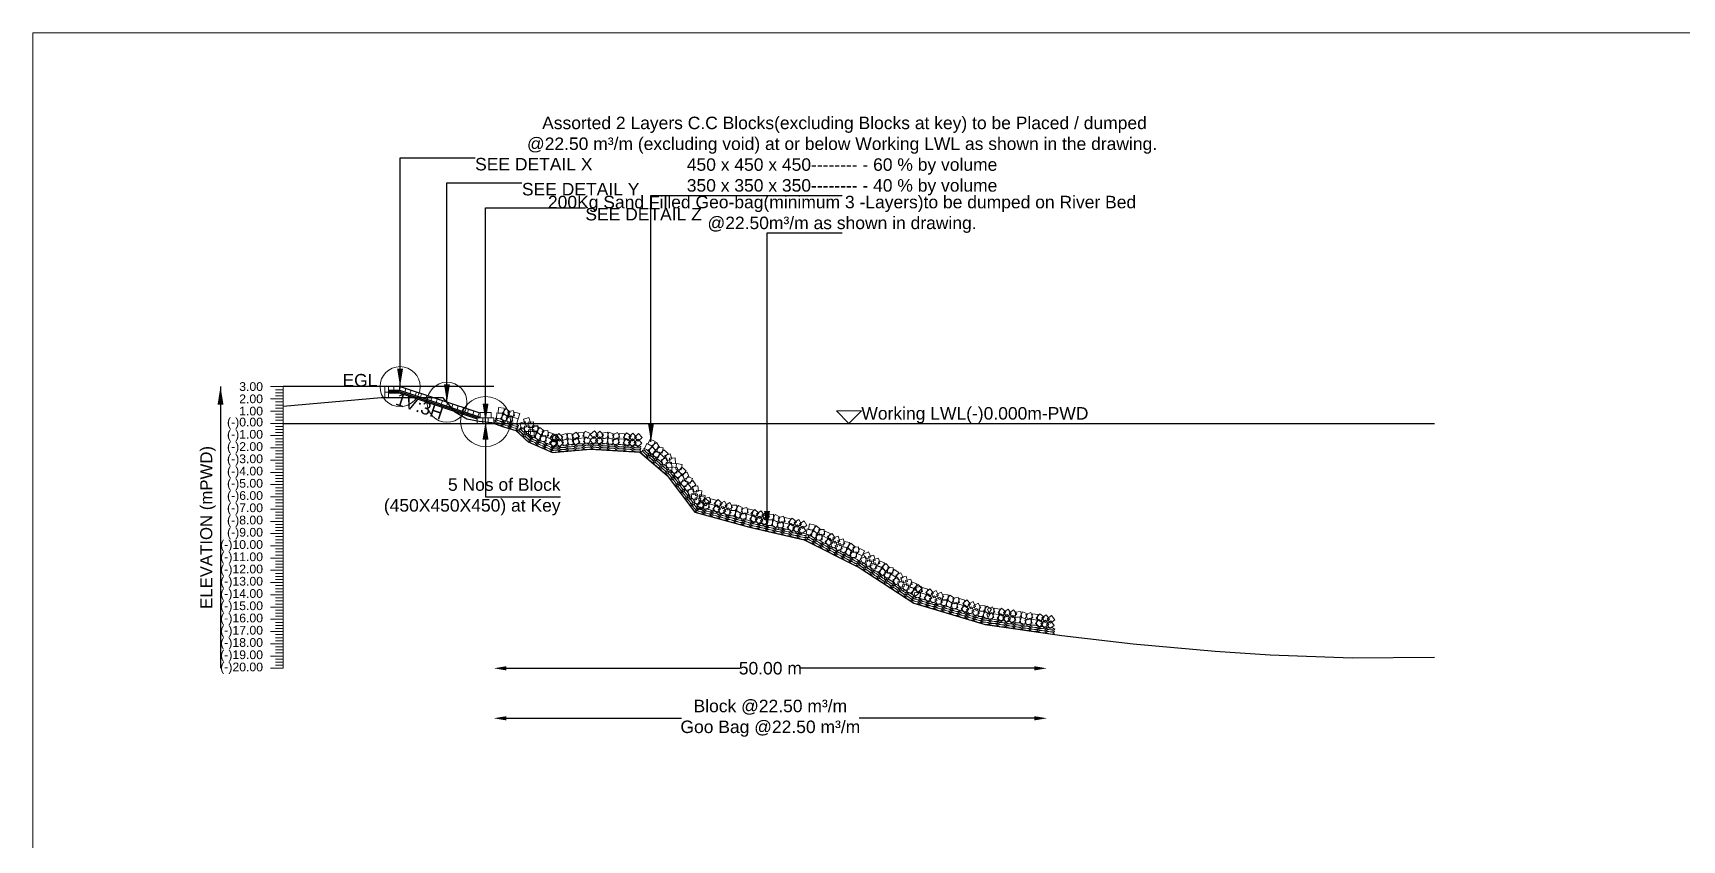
# Model space of a CAD drawing. Header units: inches. Extents: x 89000 to 845017, y -7071 to 0.
# Drawn here: x 655000 to 661595, y -3229 to 0 of the extents above; entities that cross this region are included whole.
import ezdxf

# ---------------------------------------------------------------- set-up
doc = ezdxf.new("R2010")
doc.units = ezdxf.units.IN
doc.header["$LTSCALE"] = 7
doc.header["$MEASUREMENT"] = 0
doc.header["$PDMODE"] = 3
for name, color, linetype, lineweight in [('Cross Section Labels', 7, 'Continuous', 9), ('Existing_Bed_Level for Xsection', 7, 'Continuous', 25), ('Long Section Labels', 7, 'Continuous', 9)]:
    doc.layers.add(name, color=color, linetype=linetype, lineweight=lineweight)
doc.styles.get("Standard").update_dxf_attribs({"font": 'arial.ttf'})
doc.dimstyles.new('Appron Lebeling Style', dxfattribs={"dimtxt": 50, "dimasz": 50, "dimexe": 0.18, "dimexo": 0.0625, "dimgap": 0.09, "dimtad": 0, "dimtih": 1, "dimtoh": 1, "dimdec": 4, "dimzin": 0, "dimdsep": 46, "dimtxsty": 'Standard', "dimcen": 0.09, "dimse1": 1, "dimse2": 1, "dimadec": 0, "dimazin": 0, "dimtfac": 1, "dimtdec": 4, "dimtofl": 0, "dimtmove": 0, "dimatfit": 3, "dimfxl": 1, "dimtolj": 1, "dimtzin": 0, "dimarcsym": 0})
doc.dimstyles.get("Standard").update_dxf_attribs({"dimtxt": 0.18, "dimasz": 0.18, "dimexe": 0.18, "dimexo": 0.0625, "dimgap": 0.09, "dimtad": 0, "dimtih": 1, "dimtoh": 1, "dimdec": 4, "dimzin": 0, "dimdsep": 46, "dimtxsty": 'Standard', "dimcen": 0.09, "dimadec": 0, "dimazin": 0, "dimtfac": 1, "dimtdec": 4, "dimtofl": 0, "dimtmove": 0, "dimatfit": 3, "dimfxl": 1, "dimtolj": 1, "dimtzin": 0, "dimarcsym": 0})

# ---------------------------------------------------------------- blocks, each defined once
blk = doc.blocks.new('*D331')
at = {"layer": 'Cross Section Labels', "color": 0, "lineweight": -2, "transparency": 16777216}
for p, q in [((656893, -2542.1), (657826.4, -2542.1)), ((659004.9, -2542.1), (658071.6, -2542.1))]:
    blk.add_line(p, q, dxfattribs=at)
at = {"layer": 'Cross Section Labels', "color": 0, "transparency": 16777216}
for points in [[(656893, -2533.8), (656893, -2550.5), (656843, -2542.1)], [(659004.9, -2533.8), (659004.9, -2550.5), (659054.9, -2542.1)]]:
    blk.add_solid(points, dxfattribs=at)
at = {"layer": 'Defpoints', "color": 0, "transparency": 16777216}
for p in [(656843, -1562.1), (659054.9, -2402.5), (659054.9, -2542.1)]:
    blk.add_point(p, dxfattribs=at)
at = {"layer": 'Cross Section Labels', "color": 0, "transparency": 16777216, "insert": (657949, -2542.1), "char_height": 50, "attachment_point": 5}
blk.add_mtext('\\A1;50.00 m', dxfattribs=at)
blk = doc.blocks.new('*D332')
at = {"layer": 'Cross Section Labels', "color": 0, "lineweight": -2, "transparency": 16777216}
for p, q in [((656893, -2742.1), (657593.4, -2742.1)), ((659004.9, -2742.1), (658304.6, -2742.1))]:
    blk.add_line(p, q, dxfattribs=at)
at = {"layer": 'Cross Section Labels', "color": 0, "transparency": 16777216}
for points in [[(656893, -2733.8), (656893, -2750.5), (656843, -2742.1)], [(659004.9, -2733.8), (659004.9, -2750.5), (659054.9, -2742.1)]]:
    blk.add_solid(points, dxfattribs=at)
at = {"layer": 'Defpoints', "color": 0, "transparency": 16777216}
for p in [(656843, -1562.1), (659054.9, -2402.5), (659054.9, -2742.1)]:
    blk.add_point(p, dxfattribs=at)
at = {"layer": 'Cross Section Labels', "color": 0, "transparency": 16777216, "insert": (657949, -2742.1), "char_height": 50, "attachment_point": 5}
blk.add_mtext('\\A1;Block @22.50 m³/m ^JGoo Bag @22.50 m³/m ', dxfattribs=at)

msp = doc.modelspace()

# ---------------------------------------------------------------- linework, layer by layer
at = {"layer": 'Cross Section Labels'}
for points in [[(655000, 0), (665000, 0), (665000, -7071), (655000, -7071)], [(658263.02198, -1562.14), (658313.02198, -1512.14), (658213.02198, -1512.14)]]:
    msp.add_lwpolyline(points, close=True, dxfattribs=at)
for centre, radius in [((656468.17198, -1415.14), 80), ((656655.59698, -1477.615), 80), ((656809.94698, -1554.79), 100)]:
    msp.add_circle(centre, radius, dxfattribs=at)
at = {"layer": 'Existing_Bed_Level for Xsection'}
for points in [[(656843.02198, -1415.14), (656000, -1415.14)], [(656787.89698, -1521.715), (656470.43505, -1415.89436), (656468.17198, -1415.14), (656465.7865, -1415.14), (656421.6865, -1415.14)], [(656421.6865, -1429.84), (656465.7865, -1429.84), (656787.89698, -1537.21016)], [(656421.6865, -1434.74), (656464.99134, -1434.74), (656781.04134, -1540.09)], [(656421.6865, -1439.64), (656464.19618, -1439.64), (656776.87198, -1543.86527)], [(656000, -1493.687), (656392.09926, -1458.995), (656637.17202, -1458.505), (656686.17371, -1514.316), (656735.19683, -1544.01), (656784.19852, -1552.83), (656833.22165, -1558.71), (656882.22334, -1575.86), (656931.24646, -1590.56), (656980.24815, -1636.13), (657078.27297, -1678.76), (657230.04561, -1665.04), (657427.40632, -1676.8), (657536.96234, -1770.39), (657646.51952, -1917.39), (657865.63671, -1977.17), (658084.75687, -2027.64), (658303.87931, -2138.87), (658523.00352, -2280.97), (658807.75163, -2366.23), (659114.88407, -2411.31), (659399.51215, -2444.14), (659728.2061, -2473.05), (659947.33607, -2488.24), (660276.03182, -2500), (660604.72838, -2497.06)], [(656000, -1562.14), (660604.72838, -1562.14)]]:
    msp.add_lwpolyline(points, dxfattribs=at)
at = {"layer": 'Long Section Labels'}
for points in [[(656000, -1415.14), (655950, -1415.14)], [(656000, -1427.39), (655970, -1427.39)], [(656000, -1439.64), (655970, -1439.64)], [(656000, -2542.14), (656000, -2493.14), (656000, -2444.14), (656000, -2395.14), (656000, -2346.14), (656000, -2297.14), (656000, -2248.14), (656000, -2199.14), (656000, -2150.14), (656000, -2101.14), (656000, -2052.14), (656000, -2003.14), (656000, -1954.14), (656000, -1905.14), (656000, -1856.14), (656000, -1807.14), (656000, -1758.14), (656000, -1709.14), (656000, -1660.14), (656000, -1611.14), (656000, -1562.14), (656000, -1513.14), (656000, -1464.14), (656000, -1415.14)], [(656000, -1464.14), (655950, -1464.14)], [(656000, -1513.14), (655950, -1513.14)], [(656000, -1451.89), (655970, -1451.89)], [(656000, -1476.39), (655970, -1476.39)], [(656000, -1488.64), (655970, -1488.64)], [(656000, -1500.89), (655970, -1500.89)], [(656000, -1562.14), (655950, -1562.14)], [(656000, -1525.39), (655970, -1525.39)], [(656000, -1537.64), (655970, -1537.64)], [(656000, -1549.89), (655970, -1549.89)], [(656000, -1574.39), (655970, -1574.39)], [(656000, -1611.14), (655950, -1611.14)], [(656000, -1586.64), (655970, -1586.64)], [(656000, -1598.89), (655970, -1598.89)], [(656000, -1623.39), (655970, -1623.39)], [(656000, -1635.64), (655970, -1635.64)], [(656000, -1647.89), (655970, -1647.89)], [(656000, -1660.14), (655950, -1660.14)], [(656000, -1709.14), (655950, -1709.14)], [(656000, -1672.39), (655970, -1672.39)], [(656000, -1684.64), (655970, -1684.64)], [(656000, -1696.89), (655970, -1696.89)], [(656000, -1758.14), (655950, -1758.14)], [(656000, -1721.39), (655970, -1721.39)], [(656000, -1733.64), (655970, -1733.64)], [(656000, -1745.89), (655970, -1745.89)], [(656000, -1770.39), (655970, -1770.39)], [(656000, -1807.14), (655950, -1807.14)], [(656000, -1782.64), (655970, -1782.64)], [(656000, -1794.89), (655970, -1794.89)], [(656000, -1819.39), (655970, -1819.39)], [(656000, -1831.64), (655970, -1831.64)], [(656000, -1843.89), (655970, -1843.89)], [(656000, -1856.14), (655950, -1856.14)], [(656000, -1905.14), (655950, -1905.14)], [(656000, -1868.39), (655970, -1868.39)], [(656000, -1880.64), (655970, -1880.64)], [(656000, -1892.89), (655970, -1892.89)], [(656000, -1954.14), (655950, -1954.14)], [(656000, -1917.39), (655970, -1917.39)], [(656000, -1929.64), (655970, -1929.64)], [(656000, -1941.89), (655970, -1941.89)], [(656000, -1966.39), (655970, -1966.39)], [(656000, -2003.14), (655950, -2003.14)], [(656000, -1978.64), (655970, -1978.64)], [(656000, -1990.89), (655970, -1990.89)], [(656000, -2015.39), (655970, -2015.39)], [(656000, -2027.64), (655970, -2027.64)], [(656000, -2039.89), (655970, -2039.89)], [(656000, -2052.14), (655950, -2052.14)], [(656000, -2101.14), (655950, -2101.14)], [(656000, -2064.39), (655970, -2064.39)], [(656000, -2076.64), (655970, -2076.64)], [(656000, -2088.89), (655970, -2088.89)], [(656000, -2150.14), (655950, -2150.14)], [(656000, -2113.39), (655970, -2113.39)], [(656000, -2125.64), (655970, -2125.64)], [(656000, -2137.89), (655970, -2137.89)], [(656000, -2162.39), (655970, -2162.39)], [(656000, -2174.64), (655970, -2174.64)], [(656000, -2199.14), (655950, -2199.14)], [(656000, -2186.89), (655970, -2186.89)], [(656000, -2211.39), (655970, -2211.39)], [(656000, -2223.64), (655970, -2223.64)], [(656000, -2235.89), (655970, -2235.89)], [(656000, -2248.14), (655950, -2248.14)], [(656000, -2297.14), (655950, -2297.14)], [(656000, -2260.39), (655970, -2260.39)], [(656000, -2272.64), (655970, -2272.64)], [(656000, -2284.89), (655970, -2284.89)], [(656000, -2346.14), (655950, -2346.14)], [(656000, -2309.39), (655970, -2309.39)], [(656000, -2321.64), (655970, -2321.64)], [(656000, -2333.89), (655970, -2333.89)], [(656000, -2358.39), (655970, -2358.39)], [(656000, -2370.64), (655970, -2370.64)], [(656000, -2395.14), (655950, -2395.14)], [(656000, -2382.89), (655970, -2382.89)], [(656000, -2407.39), (655970, -2407.39)], [(656000, -2419.64), (655970, -2419.64)], [(656000, -2431.89), (655970, -2431.89)], [(656000, -2444.14), (655950, -2444.14)], [(656000, -2493.14), (655950, -2493.14)], [(656000, -2456.39), (655970, -2456.39)], [(656000, -2468.64), (655970, -2468.64)], [(656000, -2480.89), (655970, -2480.89)], [(656000, -2505.39), (655970, -2505.39)], [(656000, -2542.14), (655950, -2542.14)], [(656000, -2517.64), (655970, -2517.64)], [(656000, -2529.89), (655970, -2529.89)]]:
    msp.add_lwpolyline(points, dxfattribs=at)
for points in [[(656421.6865, -1415.14), (656406.9865, -1415.14), (656406.9865, -1437.19), (656421.6865, -1437.19)], [(656421.6865, -1437.19), (656406.9865, -1437.19), (656406.9865, -1459.24), (656421.6865, -1459.24)], [(656443.7365, -1415.14), (656421.6865, -1415.14), (656421.6865, -1429.84), (656443.7365, -1429.84)], [(656465.7865, -1415.14), (656443.7365, -1415.14), (656443.7365, -1429.84), (656465.7865, -1429.84)], [(656491.35352, -1422.86718), (656470.43505, -1415.89436), (656465.7865, -1429.84), (656486.70497, -1436.81282)], [(656512.27198, -1429.84), (656491.35352, -1422.86718), (656486.70497, -1436.81282), (656507.62344, -1443.78564)], [(656533.19045, -1436.81282), (656512.27198, -1429.84), (656507.62344, -1443.78564), (656528.5419, -1450.75847)], [(656554.10892, -1443.78564), (656533.19045, -1436.81282), (656528.5419, -1450.75847), (656549.46037, -1457.73129)], [(656575.02739, -1450.75847), (656554.10892, -1443.78564), (656549.46037, -1457.73129), (656570.37884, -1464.70411)], [(656595.94585, -1457.73129), (656575.02739, -1450.75847), (656570.37884, -1464.70411), (656591.2973, -1471.67693)], [(656616.86432, -1464.70411), (656595.94585, -1457.73129), (656591.2973, -1471.67693), (656612.21577, -1478.64976)], [(656637.78279, -1471.67693), (656616.86432, -1464.70411), (656612.21577, -1478.64976), (656633.13424, -1485.62258)], [(656658.70125, -1478.64976), (656637.78279, -1471.67693), (656633.13424, -1485.62258), (656654.0527, -1492.5954)], [(656679.61972, -1485.62258), (656658.70125, -1478.64976), (656654.0527, -1492.5954), (656674.97117, -1499.56822)], [(656700.53819, -1492.5954), (656679.61972, -1485.62258), (656674.97117, -1499.56822), (656695.88964, -1506.54104)], [(656721.45665, -1499.56822), (656700.53819, -1492.5954), (656695.88964, -1506.54104), (656716.8081, -1513.51387)], [(656742.37512, -1506.54104), (656721.45665, -1499.56822), (656716.8081, -1513.51387), (656737.72657, -1520.48669)], [(656763.29359, -1513.51387), (656742.37512, -1506.54104), (656737.72657, -1520.48669), (656758.64504, -1527.45951)], [(656784.21205, -1520.48669), (656763.29359, -1513.51387), (656758.64504, -1527.45951), (656779.5635, -1534.43233)], [(656884.42596, -1500.80478), (656862.43739, -1499.15997), (656860.79258, -1521.14854), (656882.78115, -1522.79335)], [(656908.74208, -1515.36605), (656890.52681, -1502.94001), (656878.10077, -1521.15527), (656896.31604, -1533.58132)], [(656920.11936, -1510.88375), (656898.65846, -1515.94657), (656903.72127, -1537.40747), (656925.18218, -1532.34466)], [(656946.7683, -1523.08508), (656925.6474, -1516.75181), (656919.31413, -1537.8727), (656940.43502, -1544.20598)], [(656798.92198, -1540.09), (656776.87198, -1540.09), (656776.87198, -1562.14), (656798.92198, -1562.14)], [(656809.94698, -1518.04), (656787.89698, -1518.04), (656787.89698, -1540.09), (656809.94698, -1540.09)], [(656820.97198, -1540.09), (656798.92198, -1540.09), (656798.92198, -1562.14), (656820.97198, -1562.14)], [(656831.99698, -1518.04), (656809.94698, -1518.04), (656809.94698, -1540.09), (656831.99698, -1540.09)], [(656843.02198, -1540.09), (656820.97198, -1540.09), (656820.97198, -1562.14), (656843.02198, -1562.14)], [(656877.14196, -1521.61694), (656855.15339, -1519.97212), (656853.50858, -1541.96069), (656875.49714, -1543.6055)], [(656901.45808, -1536.17821), (656883.24281, -1523.75216), (656870.81677, -1541.96743), (656889.03203, -1554.39347)], [(656913.78608, -1532.00464), (656892.32518, -1537.06746), (656897.388, -1558.52836), (656918.8489, -1553.46555)], [(656940.43502, -1544.20598), (656919.31413, -1537.8727), (656912.98085, -1558.99359), (656934.10174, -1565.32687)], [(656974.32261, -1575.91459), (656967.83444, -1554.84077), (656946.76061, -1561.32895), (656953.24879, -1582.40277)], [(656989.33866, -1559.76775), (656982.85049, -1538.69392), (656961.77666, -1545.1821), (656968.26484, -1566.25592)], [(656987.31096, -1572.2245), (656965.27514, -1573.01532), (656966.06596, -1595.05114), (656988.10178, -1594.26032)], [(657002.32701, -1556.07765), (656980.29119, -1556.86848), (656981.08202, -1578.90429), (657003.11783, -1578.11347)], [(657021.20662, -1575.89802), (656999.39838, -1572.64178), (656996.14213, -1594.45002), (657017.95038, -1597.70626)], [(657019.27313, -1593.12043), (657018.46476, -1571.08525), (656996.42959, -1571.89362), (656997.23796, -1593.9288)], [(657044.38693, -1592.20684), (657027.13407, -1578.47581), (657013.40303, -1595.72867), (657030.65589, -1609.4597)], [(657004.25708, -1609.26728), (657003.44871, -1587.2321), (656981.41354, -1588.04047), (656982.22191, -1610.07564)], [(657012.41288, -1596.11862), (656990.60464, -1592.86238), (656987.3484, -1614.67062), (657009.15664, -1617.92686)], [(657035.59319, -1612.42744), (657018.34033, -1598.69641), (657004.6093, -1615.94927), (657021.86216, -1629.6803)], [(657050.03601, -1610.78634), (657028.1261, -1613.26793), (657030.60768, -1635.17784), (657052.51759, -1632.69625)], [(657058.82974, -1590.56574), (657036.91983, -1593.04733), (657039.40142, -1614.95724), (657061.31133, -1612.47565)], [(657075.04961, -1626.06239), (657054.82901, -1617.26866), (657046.03528, -1637.48926), (657066.25588, -1646.28299)], [(657083.84335, -1605.84179), (657063.62275, -1597.04806), (657054.82901, -1617.26866), (657075.04961, -1626.06239)], [(657096.18472, -1642.86593), (657083.05942, -1625.14789), (657065.34138, -1638.27319), (657078.46668, -1655.99123)], [(657080.71358, -1604.58233), (657066.5822, -1621.50883), (657083.5087, -1635.64021), (657097.64008, -1618.71371)], [(657082.69877, -1626.54278), (657068.56739, -1643.46928), (657085.49389, -1657.60067), (657099.62527, -1640.67416)], [(657104.97845, -1622.64533), (657091.85316, -1604.92729), (657074.13511, -1618.05259), (657087.26041, -1635.77063)], [(657119.59942, -1616.71616), (657102.66167, -1602.59825), (657088.54377, -1619.536), (657105.48152, -1633.6539)], [(657121.58461, -1638.67661), (657104.64686, -1624.55871), (657090.52896, -1641.49646), (657107.46671, -1655.61436)], [(657132.57773, -1601.98973), (657111.88089, -1609.59521), (657119.48637, -1630.29205), (657140.18321, -1622.68657)], [(657134.56292, -1623.95018), (657113.86608, -1631.55566), (657121.47156, -1652.2525), (657142.1684, -1644.64702)], [(657160.74041, -1605.17839), (657139.01519, -1601.40779), (657135.24459, -1623.13301), (657156.96981, -1626.90361)], [(657162.7256, -1627.13884), (657141.00038, -1623.36825), (657137.22978, -1645.09347), (657158.955, -1648.86406)], [(657172.62528, -1596.80953), (657154.59197, -1609.49818), (657167.28062, -1627.5315), (657185.31394, -1614.84284)], [(657174.61047, -1618.76998), (657156.57716, -1631.45863), (657169.26581, -1649.49195), (657187.29913, -1636.8033)], [(657201.90104, -1598.2125), (657179.94059, -1600.19769), (657181.92578, -1622.15814), (657203.88623, -1620.17295)], [(657203.88623, -1620.17295), (657181.92578, -1622.15814), (657183.91096, -1644.1186), (657205.87142, -1642.13341)], [(657228.50659, -1602.81642), (657208.49015, -1593.5674), (657199.24113, -1613.58385), (657219.25758, -1622.83287)], [(657230.49178, -1624.77687), (657210.47534, -1615.52785), (657201.22632, -1635.5443), (657221.24276, -1644.79332)], [(657244.16312, -1614.18297), (657227.66579, -1628.8131), (657242.29591, -1645.31043), (657258.79325, -1630.68031)], [(657245.47467, -1592.17201), (657228.97734, -1606.80214), (657243.60747, -1623.29947), (657260.1048, -1608.66935)], [(657280.80494, -1631.97946), (657266.16169, -1615.49379), (657249.67601, -1630.13704), (657264.31927, -1646.62272)], [(657282.1165, -1609.9685), (657267.47324, -1593.48283), (657250.98756, -1608.12608), (657265.63082, -1624.61176)], [(657295.83403, -1619.35288), (657274.23451, -1623.78721), (657278.66884, -1645.38673), (657300.26836, -1640.9524)], [(657297.14559, -1597.34192), (657275.54607, -1601.77625), (657279.98039, -1623.37577), (657301.57991, -1618.94144)], [(657323.2064, -1626.70526), (657302.2863, -1619.73735), (657295.31839, -1640.65745), (657316.23849, -1647.62537)], [(657324.51796, -1604.6943), (657303.59785, -1597.72639), (657296.62994, -1618.64649), (657317.55004, -1625.61441)], [(657336.2063, -1620.20213), (657316.48257, -1630.05996), (657326.34041, -1649.78369), (657346.06414, -1639.92586)], [(657337.51786, -1598.19117), (657317.79412, -1608.049), (657327.65196, -1627.77273), (657347.37569, -1617.9149)], [(657364.94557, -1625.95476), (657342.93461, -1624.64321), (657341.62306, -1646.65417), (657363.63402, -1647.96572)], [(657366.25712, -1603.9438), (657344.24616, -1602.63225), (657342.93461, -1624.64321), (657364.94557, -1625.95476)], [(657390.56719, -1634.47439), (657372.15365, -1622.3441), (657360.02336, -1640.75764), (657378.4369, -1652.88793)], [(657391.87874, -1612.46343), (657373.4652, -1600.33314), (657361.33491, -1618.74668), (657379.74845, -1630.87697)], [(657398.23984, -1623.36384), (657381.74251, -1637.99396), (657396.37263, -1654.49129), (657412.86996, -1639.86117)], [(657399.55139, -1601.35288), (657383.05406, -1615.983), (657397.68418, -1632.48034), (657414.18151, -1617.85021)], [(657434.88166, -1641.16033), (657420.2384, -1624.67465), (657403.75273, -1639.31791), (657418.39598, -1655.80359)], [(657436.19321, -1619.14937), (657421.54996, -1602.66369), (657405.06428, -1617.30695), (657419.70753, -1633.79263)], [(657474.4684, -1651.87529), (657454.56551, -1642.38437), (657445.07459, -1662.28727), (657464.97749, -1671.77818)], [(657488.79052, -1635.10987), (657468.88763, -1625.61896), (657459.39672, -1645.52185), (657479.29961, -1655.01276)], [(657506.18878, -1657.48407), (657493.70512, -1639.30824), (657475.52929, -1651.79191), (657488.01296, -1669.96773)], [(657491.86666, -1674.24948), (657479.38299, -1656.07366), (657461.20717, -1668.55732), (657473.69083, -1686.73315)], [(657506.15809, -1676.90337), (657484.48016, -1672.86977), (657480.44656, -1694.54769), (657502.12449, -1698.58129)], [(657525.61151, -1698.82601), (657508.8461, -1684.50389), (657494.52397, -1701.2693), (657511.28939, -1715.59143)], [(657520.48022, -1660.13795), (657498.80229, -1656.10435), (657494.76869, -1677.78228), (657516.44662, -1681.81588)], [(657539.93364, -1682.0606), (657523.16823, -1667.73847), (657508.8461, -1684.50389), (657525.61151, -1698.82601)], [(657540.9093, -1721.07527), (657533.53864, -1700.29364), (657512.75702, -1707.6643), (657520.12767, -1728.44593)], [(657555.23143, -1704.30985), (657547.86077, -1683.52823), (657527.07915, -1690.89889), (657534.4498, -1711.68051)], [(657568.05269, -1700.07559), (657546.0698, -1701.7945), (657547.78871, -1723.7774), (657569.77161, -1722.05849)], [(657553.73057, -1716.84101), (657531.74767, -1718.55992), (657533.46658, -1740.54282), (657555.44948, -1738.82391)], [(657575.16873, -1761.3754), (657578.34436, -1739.55528), (657556.52424, -1736.37965), (657553.34861, -1758.19977)], [(657594.50806, -1764.73614), (657577.20179, -1751.07248), (657563.53813, -1768.37875), (657580.8444, -1782.04241)], [(657592.84865, -1748.19879), (657596.02428, -1726.37867), (657574.20415, -1723.20304), (657571.02852, -1745.02316)], [(657606.51826, -1790.40829), (657598.37064, -1769.91881), (657577.88116, -1778.06643), (657586.02878, -1798.55591)], [(657612.18798, -1751.55953), (657594.88171, -1737.89587), (657581.21805, -1755.20214), (657598.52432, -1768.8658)], [(657624.19817, -1777.23168), (657616.05055, -1756.7422), (657595.56107, -1764.88982), (657603.70869, -1785.3793)], [(657637.54678, -1782.9852), (657617.30077, -1774.25012), (657608.56569, -1794.49613), (657628.8117, -1803.23121)], [(657619.86686, -1796.16181), (657599.62085, -1787.42673), (657590.88577, -1807.67274), (657611.13178, -1816.40782)], [(657633.98119, -1821.84884), (657620.80458, -1804.16893), (657603.12466, -1817.34554), (657616.30127, -1835.02545)], [(657643.97076, -1846.9339), (657641.38633, -1825.03588), (657619.48831, -1827.62032), (657622.07274, -1849.51833)], [(657651.66111, -1808.67223), (657638.4845, -1790.99232), (657620.80458, -1804.16893), (657633.98119, -1821.84884)], [(657657.41145, -1845.64473), (657635.59386, -1842.45173), (657632.40085, -1864.26932), (657654.21844, -1867.46232)], [(657661.65068, -1833.75729), (657659.06625, -1811.85927), (657637.16823, -1814.44371), (657639.75266, -1836.34172)], [(657675.09136, -1832.46812), (657653.27377, -1829.27512), (657650.08077, -1851.09271), (657671.89836, -1854.28571)], [(657667.40501, -1885.13482), (657670.58064, -1863.31469), (657648.76051, -1860.13906), (657645.58488, -1881.95919)], [(657685.67128, -1882.66222), (657666.62791, -1871.5468), (657655.51249, -1890.59017), (657674.55587, -1901.70559)], [(657686.74433, -1888.49555), (657669.43806, -1874.83189), (657655.7744, -1892.13816), (657673.08067, -1905.80182)], [(657691.4749, -1861.38969), (657672.43153, -1850.27427), (657661.31611, -1869.31764), (657680.35948, -1880.43306)], [(657685.08492, -1871.95821), (657688.26055, -1850.13808), (657666.44043, -1846.96245), (657663.2648, -1868.78258)], [(657704.42425, -1875.31894), (657687.11798, -1861.65528), (657673.45432, -1878.96155), (657690.76059, -1892.62521)], [(657699.72957, -1878.96724), (657678.40185, -1884.56466), (657683.99927, -1905.89238), (657705.32699, -1900.29496)], [(657705.53318, -1857.69471), (657684.20547, -1863.29213), (657689.80289, -1884.61985), (657711.1306, -1879.02243)], [(657726.67502, -1890.49897), (657705.40249, -1884.69535), (657699.59888, -1905.96788), (657720.87141, -1911.7715)], [(657732.47864, -1869.22644), (657711.20611, -1863.42282), (657705.40249, -1884.69535), (657726.67502, -1890.49897)], [(657750.00106, -1904.09851), (657734.47094, -1888.44546), (657718.8179, -1903.97558), (657734.34802, -1919.62862)], [(657755.80468, -1882.82597), (657740.27456, -1867.17293), (657724.62151, -1882.70305), (657740.15163, -1898.35609)], [(657759.79178, -1894.80034), (657740.6417, -1905.73089), (657751.57225, -1924.88097), (657770.72233, -1913.95042)], [(657765.59539, -1873.52781), (657746.44531, -1884.45836), (657757.37586, -1903.60844), (657776.52594, -1892.67789)], [(657791.99812, -1919.74206), (657781.05233, -1900.60069), (657761.91096, -1911.54649), (657772.85675, -1930.68786)], [(657797.80174, -1898.46953), (657786.85594, -1879.32816), (657767.71457, -1890.27396), (657778.66037, -1909.41532)], [(657809.29982, -1910.47084), (657787.25003, -1910.37514), (657787.15432, -1932.42493), (657809.20412, -1932.52063)], [(657815.10343, -1889.19831), (657793.05364, -1889.10261), (657792.95794, -1911.1524), (657815.00773, -1911.2481)], [(657834.579, -1923.28753), (657815.53563, -1912.17211), (657804.42021, -1931.21548), (657823.46358, -1942.3309)], [(657840.38261, -1902.015), (657821.33924, -1890.89958), (657810.22382, -1909.94295), (657829.26719, -1921.05837)], [(657854.4409, -1898.32002), (657833.11318, -1903.91744), (657838.7106, -1925.24515), (657860.03831, -1919.64774)], [(657881.38635, -1909.85175), (657860.11382, -1904.04813), (657854.3102, -1925.32066), (657875.58274, -1931.12428)], [(657902.53527, -1921.93318), (657886.39224, -1906.91302), (657871.37208, -1923.05604), (657887.5151, -1938.07621)], [(657911.94672, -1912.25132), (657893.24858, -1923.93815), (657904.9354, -1942.63629), (657923.63355, -1930.94947)], [(657848.63728, -1919.59255), (657827.30957, -1925.18997), (657832.90698, -1946.51768), (657854.2347, -1940.92027)], [(657875.58274, -1931.12428), (657854.3102, -1925.32066), (657848.50659, -1946.59319), (657869.77912, -1952.39681)], [(657897.58607, -1943.42057), (657881.44305, -1928.40041), (657866.42288, -1944.54344), (657882.56591, -1959.5636)], [(657906.99753, -1933.73871), (657888.29938, -1945.42554), (657899.98621, -1964.12368), (657918.68435, -1952.43686)], [(657940.17453, -1957.37396), (657928.47282, -1938.68512), (657909.78399, -1950.38684), (657921.4857, -1969.07567)], [(657945.12373, -1935.88656), (657933.42201, -1917.19773), (657914.73318, -1928.89944), (657926.43489, -1947.58828)], [(657957.09205, -1947.41898), (657935.05604, -1948.20419), (657935.84125, -1970.2402), (657957.87726, -1969.45499)], [(657962.04125, -1925.93159), (657940.00523, -1926.7168), (657940.79044, -1948.75281), (657962.82646, -1947.9676)], [(657982.86305, -1959.21559), (657963.39084, -1948.86978), (657953.04503, -1968.34198), (657972.51724, -1978.68779)], [(657987.81224, -1937.7282), (657968.34004, -1927.38239), (657957.99423, -1946.85459), (657977.46643, -1957.2004)], [(657996.7625, -1954.96197), (657975.67542, -1961.40691), (657982.12036, -1982.494), (658003.20744, -1976.04906)], [(658001.7117, -1933.47458), (657980.62461, -1939.91952), (657987.06955, -1961.00661), (658008.15664, -1954.56167)], [(658024.14711, -1965.40808), (658002.65972, -1960.45889), (657997.71053, -1981.94628), (658019.19792, -1986.89547)], [(658029.09631, -1943.92069), (658007.60892, -1938.97149), (658002.65972, -1960.45889), (658024.14711, -1965.40808)], [(658047.99781, -1978.06494), (658031.85478, -1963.04478), (658016.83462, -1979.18781), (658032.97764, -1994.20797)], [(658052.947, -1956.57755), (658036.80398, -1941.55739), (658021.78381, -1957.70042), (658037.92684, -1972.72058)], [(658057.40926, -1968.38309), (658038.71112, -1980.06991), (658050.39794, -1998.76806), (658069.09609, -1987.08123)], [(658062.35846, -1946.89569), (658043.66031, -1958.58252), (658055.34714, -1977.28067), (658074.04528, -1965.59384)], [(658090.58627, -1992.01833), (658078.88455, -1973.32949), (658060.19572, -1985.03121), (658071.89743, -2003.72004)], [(658095.53546, -1970.53094), (658083.83375, -1951.8421), (658065.14492, -1963.54382), (658076.84663, -1982.23265)], [(658127.79578, -1969.225), (658106.21978, -1964.6776), (658101.67238, -1986.2536), (658123.24838, -1990.80099)], [(658149.96519, -1986.88346), (658133.55943, -1972.15072), (658118.82669, -1988.55648), (658135.23245, -2003.28922)], [(658117.81511, -1988.88686), (658096.23911, -1984.33946), (658091.69171, -2005.91546), (658113.26771, -2010.46285)], [(658139.98452, -2006.54532), (658123.57876, -1991.81258), (658108.84602, -2008.21833), (658125.25178, -2022.95108)], [(658154.49937, -2005.76603), (658132.48066, -2006.94026), (658133.65489, -2028.95897), (658155.6736, -2027.78474)], [(658164.48004, -1986.10417), (658142.46133, -1987.2784), (658143.63556, -2009.29711), (658165.65427, -2008.12288)], [(658178.56026, -2022.50257), (658158.8984, -2012.5219), (658148.91773, -2032.18376), (658168.57959, -2042.16443)], [(658188.54093, -2002.84071), (658168.87907, -1992.86004), (658158.8984, -2012.5219), (658178.56026, -2022.50257)], [(658198.65866, -2040.53326), (658186.61027, -2022.06602), (658168.14304, -2034.11442), (658180.19143, -2052.58165)], [(658208.63933, -2020.8714), (658196.59094, -2002.40416), (658178.12371, -2014.45256), (658190.1721, -2032.91979)], [(658210.12564, -2033.40428), (658189.16249, -2040.24157), (658195.99978, -2061.20473), (658216.96293, -2054.36744)], [(658220.10631, -2013.74242), (658199.14316, -2020.57971), (658205.98045, -2041.54287), (658226.9436, -2034.70558)], [(658236.63041, -2064.33704), (658229.77643, -2043.37933), (658208.81873, -2050.23331), (658215.67271, -2071.19102)], [(658246.61108, -2044.67518), (658239.7571, -2023.71747), (658218.7994, -2030.57145), (658225.65338, -2051.52916)], [(658265.4288, -2039.08968), (658243.8528, -2034.54229), (658239.3054, -2056.11829), (658260.8814, -2060.66568)], [(658287.59821, -2056.74815), (658271.19245, -2042.01541), (658256.45971, -2058.42116), (658272.86547, -2073.1539)], [(658255.44813, -2058.75154), (658233.87213, -2054.20415), (658229.32473, -2075.78015), (658250.90073, -2080.32754)], [(658277.61754, -2076.41001), (658261.21178, -2061.67727), (658246.47904, -2078.08302), (658262.8848, -2092.81576)], [(658292.13239, -2075.63071), (658270.11368, -2076.80495), (658271.28791, -2098.82366), (658293.30662, -2097.64943)], [(658302.11306, -2055.96885), (658280.09435, -2057.14309), (658281.26858, -2079.1618), (658303.28729, -2077.98757)], [(658316.19327, -2092.36726), (658296.53141, -2082.38659), (658286.55074, -2102.04845), (658306.2126, -2112.02912)], [(658326.17394, -2072.7054), (658306.51208, -2062.72473), (658296.53141, -2082.38659), (658316.19327, -2092.36726)], [(658339.11199, -2113.97265), (658329.07707, -2094.33842), (658309.44284, -2104.37335), (658319.47776, -2124.00757)], [(658351.10935, -2095.47222), (658341.07442, -2075.83799), (658321.4402, -2085.87291), (658331.47512, -2105.50714)], [(658351.26647, -2108.09195), (658329.69944, -2112.68173), (658334.28923, -2134.24875), (658355.85625, -2129.65897)], [(658363.26382, -2089.59152), (658341.6968, -2094.1813), (658346.28658, -2115.74832), (658367.8536, -2111.15854)], [(658386.36079, -2123.14548), (658381.75384, -2101.58212), (658360.19048, -2106.18908), (658364.79743, -2127.75243)], [(658374.36343, -2141.64591), (658369.75648, -2120.08255), (658348.19312, -2124.68951), (658352.80007, -2146.25287)], [(658393.66503, -2138.07483), (658372.68847, -2131.27875), (658365.89239, -2152.2553), (658386.86894, -2159.05138)], [(658405.66238, -2119.5744), (658384.68583, -2112.77832), (658377.88975, -2133.75487), (658398.8663, -2140.55095)], [(658413.84984, -2157.9715), (658399.08822, -2141.59172), (658382.70844, -2156.35334), (658397.47006, -2172.73312)], [(658425.84719, -2139.47107), (658411.08558, -2123.09129), (658394.7058, -2137.85291), (658409.46741, -2154.23269)], [(658428.36598, -2158.72635), (658406.34615, -2157.57337), (658405.19316, -2179.5932), (658427.213, -2180.74619)], [(658440.36334, -2140.22592), (658418.3435, -2139.07294), (658417.19052, -2161.09277), (658439.21035, -2162.24576)], [(658450.52889, -2177.9056), (658432.02846, -2165.90824), (658420.03111, -2184.40867), (658438.53154, -2196.40603)], [(658462.52625, -2159.40516), (658444.02582, -2147.40781), (658432.02846, -2165.90824), (658450.52889, -2177.9056)], [(658480.61236, -2179.45371), (658470.57744, -2159.81948), (658450.94321, -2169.85441), (658460.97814, -2189.48863)], [(658492.76684, -2173.57301), (658471.19982, -2178.16279), (658475.7896, -2199.72982), (658497.35662, -2195.14003)], [(658468.61501, -2197.95414), (658458.58008, -2178.31991), (658438.94586, -2188.35484), (658448.98078, -2207.98906)], [(658480.76948, -2192.07344), (658459.20246, -2196.66323), (658463.79224, -2218.23025), (658485.35926, -2213.64047)], [(658503.86645, -2225.6274), (658499.2595, -2204.06404), (658477.69614, -2208.671), (658482.30309, -2230.23436)], [(658515.86381, -2207.12697), (658511.25685, -2185.56361), (658489.69349, -2190.17057), (658494.30045, -2211.73393)], [(658523.16804, -2222.05632), (658502.19149, -2215.26024), (658495.39541, -2236.23679), (658516.37196, -2243.03288)], [(658535.1654, -2203.55589), (658514.18885, -2196.75981), (658507.39276, -2217.73636), (658528.36932, -2224.53244)], [(658543.35285, -2241.953), (658528.59124, -2225.57322), (658512.21146, -2240.33483), (658526.97307, -2256.71461)], [(658555.35021, -2223.45257), (658540.5886, -2207.07278), (658524.20881, -2221.8344), (658538.97043, -2238.21418)], [(658545.73343, -2234.46252), (658524.27455, -2239.53393), (658529.34595, -2260.9928), (658550.80483, -2255.9214)], [(658552.05826, -2213.3391), (658530.59938, -2218.4105), (658535.67078, -2239.86938), (658557.12966, -2234.79798)], [(658572.38724, -2246.6532), (658551.26382, -2240.32837), (658544.93899, -2261.45179), (658566.06241, -2267.77662)], [(658578.71207, -2225.52977), (658557.58865, -2219.20494), (658551.26382, -2240.32837), (658572.38724, -2246.6532)], [(658601.69673, -2239.69865), (658586.55612, -2223.66854), (658570.52601, -2238.80915), (658585.66662, -2254.83926)], [(658611.71307, -2230.64399), (658592.30006, -2241.10045), (658602.75651, -2260.51346), (658622.16953, -2250.057)], [(658643.29651, -2256.36994), (658632.8246, -2236.96526), (658613.41992, -2247.43717), (658623.89183, -2266.84185)], [(658595.3719, -2260.82207), (658580.23129, -2244.79196), (658564.20118, -2259.93257), (658579.34179, -2275.96268)], [(658605.38824, -2251.76742), (658585.97523, -2262.22387), (658596.43169, -2281.63689), (658615.8447, -2271.18043)], [(658636.97168, -2277.49336), (658626.49977, -2258.08868), (658607.09509, -2268.5606), (658617.567, -2287.96528)], [(658654.49607, -2268.6503), (658632.4553, -2268.01255), (658631.81755, -2290.05332), (658653.85832, -2290.69107)], [(658660.8209, -2247.52687), (658638.78013, -2246.88912), (658638.14238, -2268.9299), (658660.18315, -2269.56765)], [(658679.45252, -2282.08457), (658660.68817, -2270.50435), (658649.10795, -2289.2687), (658667.8723, -2300.84893)], [(658685.77735, -2260.96115), (658667.013, -2249.38093), (658655.43277, -2268.14528), (658674.19713, -2279.7255)], [(658693.5974, -2278.73633), (658672.13852, -2283.80773), (658677.20992, -2305.26661), (658698.6688, -2300.19521)], [(658699.92222, -2257.6129), (658678.46335, -2262.68431), (658683.53475, -2284.14318), (658704.99363, -2279.07178)], [(658720.25121, -2290.927), (658699.12778, -2284.60217), (658692.80295, -2305.72559), (658713.92638, -2312.05042)], [(658726.57604, -2269.80358), (658705.45261, -2263.47875), (658699.12778, -2284.60217), (658720.25121, -2290.927)], [(658743.23587, -2305.09588), (658728.09526, -2289.06577), (658712.06515, -2304.20637), (658727.20575, -2320.23649)], [(658749.56069, -2283.97245), (658734.42009, -2267.94234), (658718.38997, -2283.08295), (658733.53058, -2299.11306)], [(658753.25221, -2296.04122), (658733.83919, -2306.49768), (658744.29565, -2325.91069), (658763.70866, -2315.45423)], [(658759.57703, -2274.9178), (658740.16402, -2285.37425), (658750.62048, -2304.78727), (658770.03349, -2294.33081)], [(658784.83565, -2321.76717), (658774.36373, -2302.36249), (658754.95906, -2312.8344), (658765.43097, -2332.23908)], [(658791.16048, -2300.64374), (658780.68856, -2281.23906), (658761.28389, -2291.71098), (658771.7558, -2311.11566)], [(658808.68487, -2291.80068), (658786.64409, -2291.16293), (658786.00634, -2313.2037), (658808.04712, -2313.84145)], [(658833.64132, -2305.23496), (658814.87697, -2293.65473), (658803.29674, -2312.41908), (658822.06109, -2323.99931)], [(658838.05572, -2296.77147), (658817.55636, -2304.8942), (658825.67909, -2325.39356), (658846.17845, -2317.27083)], [(658866.19285, -2304.97758), (658844.37659, -2301.77545), (658841.17447, -2323.5917), (658862.99072, -2326.79383)], [(658890.98563, -2315.67193), (658873.68508, -2302.00104), (658860.01419, -2319.3016), (658877.31474, -2332.97249)], [(658899.58655, -2305.26337), (658881.89064, -2318.4185), (658895.04578, -2336.11441), (658912.74168, -2322.95928)], [(658802.36004, -2312.9241), (658780.31926, -2312.28635), (658779.68151, -2334.32713), (658801.72229, -2334.96488)], [(658827.31649, -2326.35838), (658808.55214, -2314.77815), (658796.97191, -2333.54251), (658815.73626, -2345.12273)], [(658834.85359, -2318.58772), (658814.35423, -2326.71045), (658822.47696, -2347.20981), (658842.97632, -2339.08708)], [(658862.99072, -2326.79383), (658841.17447, -2323.5917), (658837.97234, -2345.40796), (658859.78859, -2348.61008)], [(658887.78351, -2337.48819), (658870.48295, -2323.81729), (658856.81206, -2341.11785), (658874.11261, -2354.78874)], [(658896.38442, -2327.07963), (658878.68852, -2340.23476), (658891.84365, -2357.93066), (658909.53955, -2344.77553)], [(658931.35761, -2347.96537), (658918.18839, -2330.27995), (658900.50297, -2343.44917), (658913.67219, -2361.13459)], [(658934.55974, -2326.14912), (658921.39052, -2308.4637), (658903.70509, -2321.63291), (658916.87431, -2339.31834)], [(658947.41819, -2336.67991), (658925.51705, -2339.23774), (658928.07489, -2361.13889), (658949.97603, -2358.58105)], [(658950.62032, -2314.86365), (658928.71918, -2317.42149), (658931.27702, -2339.32263), (658953.17816, -2336.76479)], [(658974.05574, -2346.36211), (658953.81339, -2337.61857), (658945.06985, -2357.86093), (658965.3122, -2366.60447)], [(658977.25787, -2324.54586), (658957.01551, -2315.80232), (658948.27197, -2336.04468), (658968.51433, -2344.78822)], [(658987.56736, -2341.0026), (658967.068, -2349.12533), (658975.19073, -2369.62469), (658995.69009, -2361.50196)], [(658990.76949, -2319.18635), (658970.27013, -2327.30908), (658978.39286, -2347.80844), (658998.89222, -2339.68571)], [(659015.70449, -2349.20871), (658993.88824, -2346.00658), (658990.68611, -2367.82284), (659012.50236, -2371.02496)], [(659018.90662, -2327.39246), (658997.09036, -2324.19033), (658993.88824, -2346.00658), (659015.70449, -2349.20871)], [(659040.49728, -2359.90307), (659023.19672, -2346.23217), (659009.52583, -2363.53273), (659026.82639, -2377.20362)], [(659043.6994, -2338.08681), (659026.39885, -2324.41592), (659012.72796, -2341.71648), (659030.02851, -2355.38737)], [(659049.09819, -2349.49451), (659031.40229, -2362.64964), (659044.55742, -2380.34554), (659062.25332, -2367.19041)], [(659052.30032, -2327.67825), (659034.60441, -2340.83338), (659047.75955, -2358.52929), (659065.45545, -2345.37416)], [(659084.07138, -2370.38025), (659070.90216, -2352.69483), (659053.21674, -2365.86405), (659066.38596, -2383.54947)], [(659087.27351, -2348.564), (659074.10429, -2330.87858), (659056.41886, -2344.04779), (659069.58808, -2361.73322)]]:
    msp.add_lwpolyline(points, close=True, dxfattribs=at)
for centre, major_axis in [((656859.7896, -1563.59574), (15.39174, -5.38692)), ((656862.54133, -1555.73337), (15.39174, -5.38692)), ((656865.29307, -1547.871), (15.39174, -5.38692)), ((656890.49696, -1573.9927), (15.62007, -4.68381)), ((656892.88953, -1566.01369), (15.62007, -4.68381)), ((656895.2821, -1558.03469), (15.62007, -4.68381)), ((656921.73711, -1583.36032), (15.62007, -4.68381)), ((656924.12968, -1575.38132), (15.62007, -4.68381)), ((656926.52225, -1567.40231), (15.62007, -4.68381)), ((656961.12684, -1589.90935), (11.94149, -11.1052)), ((656949.78138, -1602.10919), (11.94149, -11.1052)), ((656955.45411, -1596.00927), (11.94149, -11.1052)), ((656973.66437, -1624.3196), (11.94149, -11.1052)), ((656979.3371, -1618.21968), (11.94149, -11.1052)), ((656985.00983, -1612.11976), (11.94149, -11.1052)), ((657000.02091, -1640.18716), (14.95426, -6.50346)), ((657003.34299, -1632.54826), (14.95426, -6.50346)), ((657006.66506, -1624.90937), (14.95426, -6.50346)), ((657029.92943, -1653.19407), (14.95426, -6.50346)), ((657033.2515, -1645.55517), (14.95426, -6.50346)), ((657036.57358, -1637.91628), (14.95426, -6.50346)), ((657066.4821, -1650.92319), (14.95426, -6.50346)), ((657152.01872, -1651.18359), (16.24098, 1.46816)), ((657184.50067, -1648.24727), (16.24098, 1.46816)), ((657216.98262, -1645.31096), (16.24098, 1.46816)), ((657217.73258, -1653.60713), (16.24098, 1.46816)), ((657252.62713, -1645.52361), (16.27833, -0.96997)), ((657285.18379, -1647.46354), (16.27833, -0.96997)), ((657317.74044, -1649.40348), (16.27833, -0.96997)), ((657350.2971, -1651.34341), (16.27833, -0.96997)), ((657382.85375, -1653.28334), (16.27833, -0.96997)), ((657059.83794, -1666.20098), (14.95426, -6.50346)), ((657063.16002, -1658.56208), (14.95426, -6.50346)), ((657087.05482, -1657.05622), (16.24098, 1.46816)), ((657087.80478, -1665.35239), (16.24098, 1.46816)), ((657088.55474, -1673.64856), (16.24098, 1.46816)), ((657119.53677, -1654.1199), (16.24098, 1.46816)), ((657120.28673, -1662.41607), (16.24098, 1.46816)), ((657121.03669, -1670.71225), (16.24098, 1.46816)), ((657152.76868, -1659.47976), (16.24098, 1.46816)), ((657153.51864, -1667.77593), (16.24098, 1.46816)), ((657185.25063, -1656.54344), (16.24098, 1.46816)), ((657186.00059, -1664.83961), (16.24098, 1.46816)), ((657218.48254, -1661.9033), (16.24098, 1.46816)), ((657251.63618, -1662.15412), (16.27833, -0.96997)), ((657252.13166, -1653.83886), (16.27833, -0.96997)), ((657284.19284, -1664.09405), (16.27833, -0.96997)), ((657284.68831, -1655.7788), (16.27833, -0.96997)), ((657316.74949, -1666.03398), (16.27833, -0.96997)), ((657317.24497, -1657.71873), (16.27833, -0.96997)), ((657349.30615, -1667.97391), (16.27833, -0.96997)), ((657349.80162, -1659.65866), (16.27833, -0.96997)), ((657381.8628, -1669.91384), (16.27833, -0.96997)), ((657382.35828, -1661.59859), (16.27833, -0.96997)), ((657414.41946, -1671.85377), (16.27833, -0.96997)), ((657414.91493, -1663.53852), (16.27833, -0.96997)), ((657415.41041, -1655.22327), (16.27833, -0.96997)), ((657444.82893, -1686.2057), (12.39896, -10.59201)), ((657450.23951, -1679.8721), (12.39896, -10.59201)), ((657455.65009, -1673.5385), (12.39896, -10.59201)), ((657469.62684, -1707.38972), (12.39896, -10.59201)), ((657475.03742, -1701.05612), (12.39896, -10.59201)), ((657480.448, -1694.72252), (12.39896, -10.59201)), ((657499.83533, -1722.24014), (12.39896, -10.59201)), ((657505.24592, -1715.90654), (12.39896, -10.59201)), ((657494.42475, -1728.57374), (12.39896, -10.59201)), ((657519.22266, -1749.75776), (12.39896, -10.59201)), ((657524.63325, -1743.42415), (12.39896, -10.59201)), ((657530.04383, -1737.09055), (12.39896, -10.59201)), ((657543.72303, -1772.49147), (9.74484, -13.07528)), ((657550.40211, -1767.51364), (9.74484, -13.07528)), ((657557.08119, -1762.53581), (9.74484, -13.07528)), ((657569.89178, -1793.6642), (9.74484, -13.07528)), ((657576.57086, -1788.68637), (9.74484, -13.07528)), ((657563.21271, -1798.64203), (9.74484, -13.07528)), ((657582.70238, -1824.79259), (9.74484, -13.07528)), ((657589.38146, -1819.81476), (9.74484, -13.07528)), ((657596.06054, -1814.83693), (9.74484, -13.07528)), ((657602.19205, -1850.94315), (9.74484, -13.07528)), ((657608.87113, -1845.96532), (9.74484, -13.07528)), ((657615.55021, -1840.98749), (9.74484, -13.07528)), ((657621.68172, -1877.09371), (9.74484, -13.07528)), ((657628.3608, -1872.11588), (9.74484, -13.07528)), ((657635.03988, -1867.13805), (9.74484, -13.07528)), ((657641.17139, -1903.24427), (9.74484, -13.07528)), ((657647.85047, -1898.26644), (9.74484, -13.07528)), ((657654.52955, -1893.28861), (9.74484, -13.07528)), ((657665.05468, -1918.12958), (15.73222, -4.2921)), ((657667.24716, -1910.09329), (15.73222, -4.2921)), ((657669.43963, -1902.057), (15.73222, -4.2921)), ((657698.71159, -1918.67748), (15.73222, -4.2921)), ((657700.90407, -1910.64119), (15.73222, -4.2921)), ((657696.51912, -1926.71377), (15.73222, -4.2921)), ((657727.98355, -1935.29796), (15.73222, -4.2921)), ((657730.17603, -1927.26167), (15.73222, -4.2921)), ((657732.36851, -1919.22538), (15.73222, -4.2921)), ((657759.44799, -1943.88215), (15.73222, -4.2921)), ((657761.64047, -1935.84586), (15.73222, -4.2921)), ((657763.83294, -1927.80958), (15.73222, -4.2921)), ((657790.91243, -1952.46635), (15.73222, -4.2921)), ((657793.1049, -1944.43006), (15.73222, -4.2921)), ((657795.29738, -1936.39377), (15.73222, -4.2921)), ((657822.37686, -1961.05054), (15.73222, -4.2921)), ((657824.56934, -1953.01425), (15.73222, -4.2921)), ((657826.76182, -1944.97796), (15.73222, -4.2921)), ((657853.8413, -1969.63473), (15.73222, -4.2921)), ((657856.03377, -1961.59844), (15.73222, -4.2921)), ((657858.22625, -1953.56215), (15.73222, -4.2921)), ((657885.33194, -1977.43235), (15.89112, -3.66021)), ((657887.20163, -1969.31489), (15.89112, -3.66021)), ((657889.07133, -1961.19744), (15.89112, -3.66021)), ((657918.98387, -1976.63531), (15.89112, -3.66021)), ((657920.85357, -1968.51785), (15.89112, -3.66021)), ((657950.76611, -1983.95572), (15.89112, -3.66021)), ((657952.6358, -1975.83826), (15.89112, -3.66021)), ((657984.41804, -1983.15867), (15.89112, -3.66021)), ((657917.11417, -1984.75276), (15.89112, -3.66021)), ((657948.89641, -1992.07317), (15.89112, -3.66021)), ((657980.67865, -1999.39359), (15.89112, -3.66021)), ((657982.54835, -1991.27613), (15.89112, -3.66021)), ((658012.46089, -2006.714), (15.89112, -3.66021)), ((658014.33058, -1998.59654), (15.89112, -3.66021)), ((658016.20028, -1990.47908), (15.89112, -3.66021)), ((658044.24313, -2014.03441), (15.89112, -3.66021)), ((658046.11282, -2005.91695), (15.89112, -3.66021)), ((658047.98252, -1997.79949), (15.89112, -3.66021)), ((658076.02537, -2021.35482), (15.89112, -3.66021)), ((658077.89506, -2013.23736), (15.89112, -3.66021)), ((658079.76476, -2005.1199), (15.89112, -3.66021)), ((658106.87907, -2034.19869), (14.54104, -7.38126)), ((658110.64954, -2026.77088), (14.54104, -7.38126)), ((658114.42002, -2019.34307), (14.54104, -7.38126)), ((658135.96114, -2048.96121), (14.54104, -7.38126)), ((658139.73162, -2041.5334), (14.54104, -7.38126)), ((658143.50209, -2034.10558), (14.54104, -7.38126)), ((658172.58417, -2048.8681), (14.54104, -7.38126)), ((658165.04322, -2063.72373), (14.54104, -7.38126)), ((658168.81369, -2056.29592), (14.54104, -7.38126)), ((658194.12529, -2078.48625), (14.54104, -7.38126)), ((658197.89577, -2071.05844), (14.54104, -7.38126)), ((658201.66624, -2063.63062), (14.54104, -7.38126)), ((658223.20737, -2093.24877), (14.54104, -7.38126)), ((658226.97784, -2085.82096), (14.54104, -7.38126)), ((658230.74832, -2078.39314), (14.54104, -7.38126)), ((658252.28944, -2108.01129), (14.54104, -7.38126)), ((658256.05992, -2100.58348), (14.54104, -7.38126)), ((658259.83039, -2093.15566), (14.54104, -7.38126)), ((658285.14199, -2115.346), (14.54104, -7.38126)), ((658288.91247, -2107.91818), (14.54104, -7.38126)), ((658281.37152, -2122.77381), (14.54104, -7.38126)), ((658310.55754, -2138.23666), (13.6821, -8.87271)), ((658315.08988, -2131.24761), (13.6821, -8.87271)), ((658319.62221, -2124.25856), (13.6821, -8.87271)), ((658337.92173, -2155.98208), (13.6821, -8.87271)), ((658342.45407, -2148.99303), (13.6821, -8.87271)), ((658346.9864, -2142.00398), (13.6821, -8.87271)), ((658365.28593, -2173.7275), (13.6821, -8.87271)), ((658369.81826, -2166.73845), (13.6821, -8.87271)), ((658374.3506, -2159.7494), (13.6821, -8.87271)), ((658397.18245, -2184.48388), (13.6821, -8.87271)), ((658401.71479, -2177.49482), (13.6821, -8.87271)), ((658392.65012, -2191.47293), (13.6821, -8.87271)), ((658420.01431, -2209.21835), (13.6821, -8.87271)), ((658424.54665, -2202.2293), (13.6821, -8.87271)), ((658429.07898, -2195.24025), (13.6821, -8.87271)), ((658447.37851, -2226.96377), (13.6821, -8.87271)), ((658451.91084, -2219.97472), (13.6821, -8.87271)), ((658456.44317, -2212.98567), (13.6821, -8.87271)), ((658474.7427, -2244.7092), (13.6821, -8.87271)), ((658479.27503, -2237.72014), (13.6821, -8.87271)), ((658483.80737, -2230.73109), (13.6821, -8.87271)), ((658511.17156, -2248.47651), (13.6821, -8.87271)), ((658502.10689, -2262.45462), (13.6821, -8.87271)), ((658506.63923, -2255.46557), (13.6821, -8.87271)), ((658528.99528, -2278.41637), (15.62195, -4.67756)), ((658531.38466, -2270.43641), (15.62195, -4.67756)), ((658533.77404, -2262.45645), (15.62195, -4.67756)), ((658560.23917, -2287.7715), (15.62195, -4.67756)), ((658562.62855, -2279.79154), (15.62195, -4.67756)), ((658565.01793, -2271.81158), (15.62195, -4.67756)), ((658591.48306, -2297.12662), (15.62195, -4.67756)), ((658593.87244, -2289.14666), (15.62195, -4.67756)), ((658596.26182, -2281.1667), (15.62195, -4.67756)), ((658622.72695, -2306.48175), (15.62195, -4.67756)), ((658625.11633, -2298.50179), (15.62195, -4.67756)), ((658627.50571, -2290.52183), (15.62195, -4.67756)), ((658656.36023, -2307.85691), (15.62195, -4.67756)), ((658658.74961, -2299.87695), (15.62195, -4.67756)), ((658689.9935, -2309.23208), (15.62195, -4.67756)), ((658653.97085, -2315.83687), (15.62195, -4.67756)), ((658685.21474, -2325.192), (15.62195, -4.67756)), ((658687.60412, -2317.21204), (15.62195, -4.67756)), ((658716.45863, -2334.54712), (15.62195, -4.67756)), ((658718.84801, -2326.56716), (15.62195, -4.67756)), ((658721.23739, -2318.5872), (15.62195, -4.67756)), ((658747.70252, -2343.90225), (15.62195, -4.67756)), ((658750.0919, -2335.92229), (15.62195, -4.67756)), ((658752.48128, -2327.94233), (15.62195, -4.67756)), ((658778.94641, -2353.25737), (15.62195, -4.67756)), ((658781.33579, -2345.27741), (15.62195, -4.67756)), ((658783.72517, -2337.29745), (15.62195, -4.67756)), ((658809.64126, -2362.29773), (16.13433, -2.36815)), ((658810.85095, -2354.05603), (16.13433, -2.36815)), ((658812.06064, -2345.81434), (16.13433, -2.36815)), ((658841.90992, -2367.03403), (16.13433, -2.36815)), ((658843.11961, -2358.79233), (16.13433, -2.36815)), ((658844.3293, -2350.55064), (16.13433, -2.36815)), ((658874.17858, -2371.77033), (16.13433, -2.36815)), ((658875.38827, -2363.52863), (16.13433, -2.36815)), ((658876.59797, -2355.28694), (16.13433, -2.36815)), ((658906.44724, -2376.50663), (16.13433, -2.36815)), ((658907.65694, -2368.26493), (16.13433, -2.36815)), ((658908.86663, -2360.02324), (16.13433, -2.36815)), ((658939.9256, -2373.00123), (16.13433, -2.36815)), ((658941.13529, -2364.75954), (16.13433, -2.36815)), ((658972.19426, -2377.73753), (16.13433, -2.36815)), ((658973.40395, -2369.49584), (16.13433, -2.36815)), ((659005.67261, -2374.23214), (16.13433, -2.36815)), ((659037.94128, -2378.96844), (16.13433, -2.36815)), ((658938.71591, -2381.24293), (16.13433, -2.36815)), ((658970.98457, -2385.97923), (16.13433, -2.36815)), ((659003.25323, -2390.71553), (16.13433, -2.36815)), ((659004.46292, -2382.47383), (16.13433, -2.36815)), ((659035.52189, -2395.45183), (16.13433, -2.36815)), ((659036.73158, -2387.21013), (16.13433, -2.36815)), ((659067.79055, -2400.18813), (16.13433, -2.36815)), ((659069.00025, -2391.94643), (16.13433, -2.36815)), ((659070.20994, -2383.70474), (16.13433, -2.36815))]:
    msp.add_ellipse(centre, major_axis=major_axis, ratio=0.255, dxfattribs=at)

# ---------------------------------------------------------------- texts
at = {"layer": 'Cross Section Labels', "char_height": 50}
for s, insert, attachment_point in [(' Assorted 2 Layers C.C Blocks(excluding Blocks at key) to be Placed / dumped^J@22.50 m³/m (excluding void) at or below Working LWL as shown in the drawing.^J450 x 450 x 450-------- - 60 % by volume^J350 x 350 x 350-------- - 40 % by volume', (658235.81054, -650), 8), ('SEE DETAIL X', (656768.17198, -500), 1), ('SEE DETAIL Y', (656955.59698, -600), 1), ('200Kg Sand Filled Geo-bag(minimum 3 -Layers)to be dumped on River Bed^J@22.50m³/m as shown in drawing.', (658235.81054, -800), 8), ('SEE DETAIL Z', (657209.17198, -700), 1), ('EGL', (656377.5865, -1415.14), 9), ('Working LWL(-)0.000m-PWD', (658313.02198, -1562.14), 7), ('5 Nos of Block ^J(450X450X450) at Key', (657109.94698, -1856.14), 6)]:
    msp.add_mtext(s, dxfattribs=dict(at, insert=insert, attachment_point=attachment_point))
at = {"layer": 'Cross Section Labels', "insert": (656554.1369, -1469.62024), "char_height": 50, "attachment_point": 2, "rotation": 341.565051177}
msp.add_mtext('1V:3H', dxfattribs=at)
at = {"layer": 'Long Section Labels', "char_height": 35, "attachment_point": 6}
for s, insert in [('3.00', (655920, -1415.14)), ('2.00', (655920, -1464.14)), ('1.00', (655920, -1513.14)), ('(-)0.00', (655920, -1562.14)), ('(-)1.00', (655920, -1611.14)), ('(-)2.00', (655920, -1660.14)), ('(-)3.00', (655920, -1709.14)), ('(-)4.00', (655920, -1758.14)), ('(-)5.00', (655920, -1807.14)), ('(-)6.00', (655920, -1856.14)), ('(-)7.00', (655920, -1905.14)), ('(-)8.00', (655920, -1954.14)), ('(-)9.00', (655920, -2003.14)), ('(-)10.00', (655920, -2052.14)), ('(-)11.00', (655920, -2101.14)), ('(-)12.00', (655920, -2150.14)), ('(-)13.00', (655920, -2199.14)), ('(-)14.00', (655920, -2248.14)), ('(-)15.00', (655920, -2297.14)), ('(-)16.00', (655920, -2346.14)), ('(-)17.00', (655920, -2395.14)), ('(-)18.00', (655920, -2444.14)), ('(-)19.00', (655920, -2493.14)), ('(-)20.00', (655920, -2542.14))]:
    msp.add_mtext(s, dxfattribs=dict(at, insert=insert))
at = {"layer": 'Long Section Labels', "insert": (655700, -1978.64), "char_height": 48, "attachment_point": 5, "rotation": 90}
msp.add_mtext('ELEVATION (mPWD)', dxfattribs=at)

# ---------------------------------------------------------------- dimensions: what is measured, and where the dimension line sits
at = {"layer": 'Cross Section Labels'}
for base, text, picture, middle in [((659054.92982, -2542.14), '50.00 m', '*D331', (657948.9759, -2542.14)), ((659054.92982, -2742.14), 'Block @22.50 m³/m ^JGoo Bag @22.50 m³/m ', '*D332', (657948.9759, -2742.14))]:
    dim = msp.add_linear_dim(base=base, p1=(656843.02198, -1562.14), p2=(659054.92982, -2402.51009), text=text, dimstyle='Appron Lebeling Style', dxfattribs=at)
    dim.commit()
    dim.dimension.update_dxf_attribs({"geometry": picture, "text_midpoint": middle})

# ---------------------------------------------------------------- leaders
at = {"layer": 'Cross Section Labels', "annotation_type": 0, "has_hookline": 1}
for points, hookline_direction, text_width in [([(656468.17198, -1415.14), (656468.17198, -500), (656768.08198, -500)], 0, 466.13233), ([(656655.59698, -1477.615), (656655.59698, -600), (656955.50698, -600)], 0, 466.03001), ([(657471.59013, -1635.70252), (657471.59013, -650), (658235.72054, -650)], 0, 2510.77763), ([(656809.94698, -1554.79), (656809.94698, -700), (657209.08198, -700)], 0, 460.91405), ([(657935.81054, -1984.96607), (657935.81054, -800), (658235.72054, -800)], 0, 2345.7367), ([(656809.94698, -1554.79), (656809.94698, -1856.14), (657110.03698, -1856.14)], 1, 701.90996)]:
    msp.add_leader(points, dimstyle='Standard', override={"dimasz": 72}, dxfattribs=dict(at, hookline_direction=hookline_direction, text_width=text_width))
at = {"layer": 'Long Section Labels'}
msp.add_leader([(655750, -1415.14), (655750, -2542.14)], dimstyle='Standard', override={"dimasz": 72}, dxfattribs=at)

doc.saveas('drawing.dxf')
